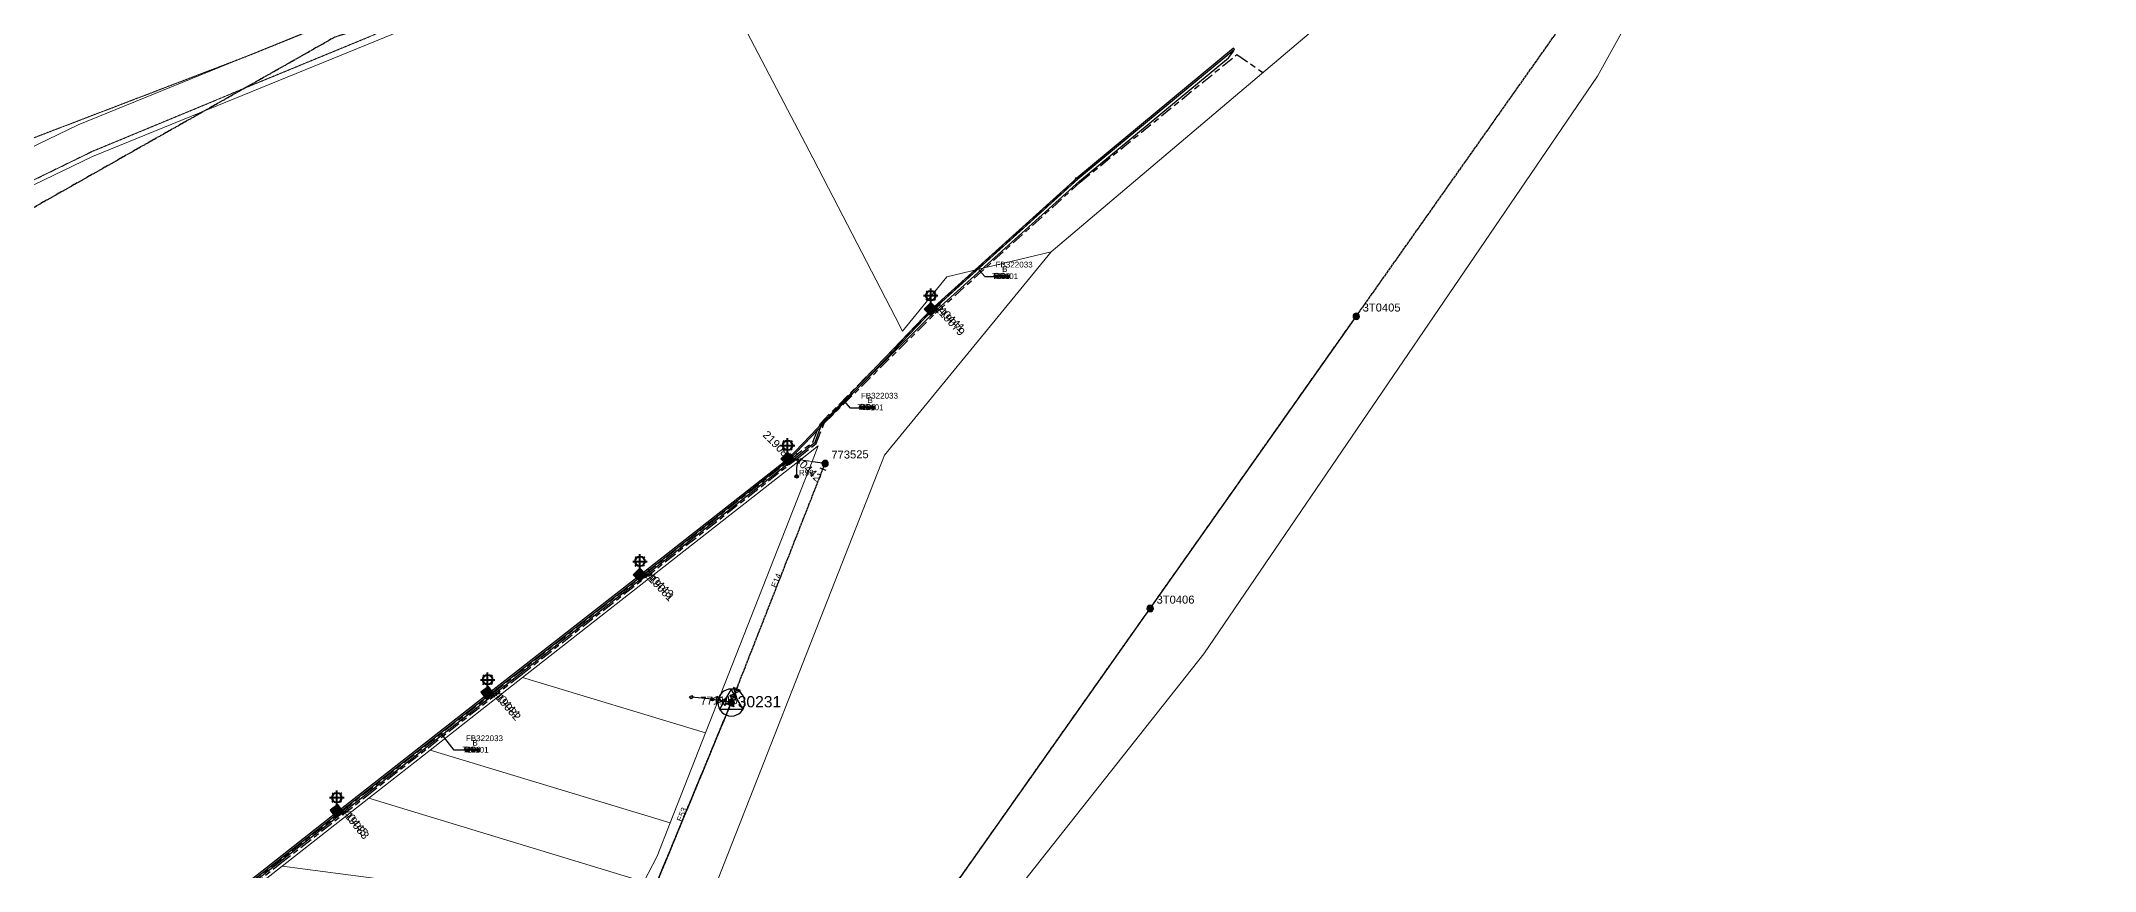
# Model space of a CAD drawing. Header units: metres. Extents: x 268894 to 271187, y 6187806 to 6189595.
# Drawn here: x 269721 to 270362, y 6188737 to 6188996 of the extents above; entities that cross this region are included whole.
import ezdxf
from ezdxf.enums import TextEntityAlignment as Align

# ---------------------------------------------------------------- set-up
doc = ezdxf.new("R2010")
doc.units = ezdxf.units.M
for name, pattern in [('Cable Exist OH', [1, 1, 0]), ('Cable Exist UG', [8.2, 4, -1.2, 1.8, -1.2]), ('HIDDEN', [0.375, 0.25, -0.125]), ('HIDDEN2', [0.1875, 0.125, -0.0625])]:
    doc.linetypes.add(name, pattern=pattern)
doc.layers.get('0').update_dxf_attribs({"color": 6})
for name, color, linetype, lineweight in [('Cadastre Land Parcels_SP_EXT', 9, 'Continuous', 5), ('Cadastre Other Property_SP_EXT', 9, 'HIDDEN', 5), ('Cadastre Roads_SP_EXT', 9, 'Continuous', 5)]:
    doc.layers.add(name, color=color, linetype=linetype, lineweight=lineweight)
for name, color, linetype in [('Duct_SP_EXT', 7, 'Continuous'), ('Equip_LV_EXT', 7, 'Continuous'), ('Equip_SP_SL_EXT', 7, 'Continuous'), ('Mains_HV_EXT', 7, 'Continuous'), ('Mains_LV_EXT', 7, 'Continuous'), ('Mains_SL_EXT', 7, 'Continuous'), ('OH_Details_SP_MISC', 7, 'Continuous'), ('Services_SP_EXT', 7, 'Continuous'), ('Sub_SP_TR_HV_LV_EXT', 7, 'Continuous'), ('SupportsOH_SP_TR_HV_LV_SL_EXT', 7, 'Continuous'), ('SupportsUG_SP_LV_SL_EXT', 7, 'Continuous'), ('Trench_SP_EXT', 7, 'Continuous')]:
    doc.layers.add(name, color=color, linetype=linetype)
doc.styles.add('COLUMN_LABEL', font='arial.ttf')
doc.styles.add('iecARIAL', font='arial.ttf', dxfattribs={"height": 2})
doc.styles.add('POLE_LABEL', font='arial.ttf')
doc.styles.get("Standard").update_dxf_attribs({"font": 'arial.ttf'})
doc.linetypes.add('Cable E UG', pattern='A,6,-0.5,["E",Standard,S=1.7,R=0,X=0.5,Y=-1],-2.9', length=9.4)

# ---------------------------------------------------------------- blocks, each defined once
blk = doc.blocks.new('SUB_POLE_EXT')
blk.add_wipeout([(0, 4.22), (0.42, 4.2), (0.83, 4.14), (1.21, 4.05), (1.62, 3.9), (1.99, 3.72), (2.35, 3.51), (2.68, 3.26), (2.99, 2.99), (3.28, 2.66), (3.52, 2.34), (3.76, 1.92), (3.9, 1.62), (4.04, 1.23), (4.18, 0.63), (4.22, 0), (4.18, -0.61), (4.06, -1.15), (3.9, -1.62), (3.58, -2.24), (3.22, -2.73), (2.97, -3.01), (2.68, -3.26), (2.36, -3.5), (2, -3.72), (1.64, -3.89), (1.25, -4.03), (0.82, -4.14), (0.42, -4.2), (0, -4.22), (-0.41, -4.2), (-0.8, -4.15), (-1.21, -4.05), (-1.62, -3.9), (-1.99, -3.73), (-2.35, -3.51), (-2.68, -3.26), (-2.96, -3.02), (-3.23, -2.72), (-3.51, -2.35), (-3.71, -2.01), (-3.91, -1.6), (-4.05, -1.21), (-4.16, -0.76), (-4.22, -0.14), (-4.21, 0.39), (-4.14, 0.83), (-4.03, 1.27), (-3.9, 1.63), (-3.71, 2.02), (-3.5, 2.37), (-3.28, 2.67), (-2.99, 2.99), (-2.68, 3.27), (-2.33, 3.52), (-1.98, 3.73), (-1.63, 3.9), (-1.2, 4.05), (-0.78, 4.15), (-0.4, 4.21)])
blk.add_line((2.16, 0.48), (2.16, 0.48, 0))
blk.add_lwpolyline([(-4.22, 0, 1), (4.22, 0, 1)], format="xyb", close=True)
blk.add_lwpolyline([(2.14, 0.52), (0, 4.22), (-3.66, -2.11), (3.66, -2.11)], close=True)
for tag, height, flags, p in [('STREET_CODE', 0.2, 9, (1.5, 0)), ('ASSET_NUM', 3.5, 8, (2, 2)), ('CONSTRUCTED_VOLTAGE', 0.2, 9, (1.5, -0.2)), ('OPERATING_VOLTAGE', 0.2, 9, (1.5, -0.6)), ('OPERATED_BY', 0.2, 9, (1.5, -0.8)), ('ORIENTATION', 0.2, 9, (1.5, -1.2)), ('OWNED_BY', 0.2, 9, (1.5, -1.4)), ('SECONDARY_VOLTAGE', 0.2, 9, (1.5, -1.6)), ('STATE', 0.2, 9, (1.5, -1.8)), ('SUBSTATION_TYPE', 0.2, 9, (1.5, -2)), ('STREETNAME', 0.2, 9, (1.5, -2.8)), ('SUBURB', 0.2, 9, (1.5, -3)), ('Z', 0.2, 1, (1.5, -3.4)), ('NO_PHASES', 0.2, 9, (1.5, -0.4)), ('MAINTAINED_BY', 0.2, 9, (1.5, -1)), ('USAGE', 0.2, 9, (1.5, -2.2)), ('LEGEND', 0.2, 9, (1.5, -2.4)), ('LOCATION', 0.2, 9, (1.5, -2.6)), ('NOTES', 0.2, 9, (1.5, -3.2))]:
    blk.add_attdef(tag, text='', height=height, dxfattribs=dict(flags=flags)).set_placement(p, align=Align.MIDDLE_LEFT)
blk = doc.blocks.new('COLUMN_EXT')
blk.add_hatch(color=256).paths.add_polyline_path([(-1.49, 1.48), (-1.49, -1.49), (1.48, -1.49), (1.48, 1.48)])
blk.add_lwpolyline([(-1.49, -1.49), (1.48, -1.49), (1.48, 1.48), (-1.49, 1.48)], close=True)
for tag, height, style, flags, p in [('STRUCTURE_PLANT_NUMBER', 0.2, 'POLE_LABEL', 9, (1.81, 0.03)), ('ASSET_NUM', 2.5, 'COLUMN_LABEL', 8, (2, 2)), ('STREET_CODE', 0.2, 'COLUMN_LABEL', 9, (1.81, -0.2))]:
    blk.add_attdef(tag, text='', height=height, dxfattribs=dict(style=style, flags=flags)).set_placement(p, align=Align.MIDDLE_LEFT)
at = {"flags": 1}
blk.add_attdef('Z', (1.81, -2.35), '', height=0.2, dxfattribs=at)
at = {"flags": 9}
for tag, p in [('COLUMN_TYPE', (1.81, -0.4)), ('OWNED_BY', (1.81, -0.6)), ('STATE', (1.81, -0.8)), ('USAGE', (1.81, -1)), ('STREETNAME', (1.81, -1.6)), ('SUBURB', (1.81, -1.8)), ('LEGEND', (1.81, -1.2)), ('LOCATION', (1.81, -1.4)), ('NOTES', (1.81, -2))]:
    blk.add_attdef(tag, text='', height=0.2, dxfattribs=at).set_placement(p, align=Align.MIDDLE_LEFT)
blk = doc.blocks.new('DUCT_EXT')
blk.add_circle((0, 0.8), 0.8)
at = {"flags": 1}
blk.add_attdef('Z', (0, 0), '', height=0.2, dxfattribs=at)
at = {"flags": 9}
for tag, p in [('DUCT_CODE', (0, 0)), ('XSECT_TYPE', (0, -0.2)), ('STATE', (0, -0.6)), ('FB_REFERENCE', (0, -0.4)), ('NOTES', (0, -0.8))]:
    blk.add_attdef(tag, text='', height=0.2, dxfattribs=at).set_placement(p, align=Align.MIDDLE_LEFT)
blk = doc.blocks.new('LV_OH_LINKS_DISTFUSE_EXT')
for p, q in [((0, 0), (0.96, 0)), ((3.84, 0), (4.8, 0))]:
    blk.add_line(p, q)
blk.add_lwpolyline([(3.84, -1.2), (3.84, 1.2), (0.96, -1.2), (0.96, 1.2)], close=True)
at = {"flags": 9}
for tag, p in [('ACTUAL_STATUS', (0, 0)), ('CONSTRUCTED_VOLTAGE', (0, -0.2)), ('OPERATING_VOLTAGE', (0, -0.6)), ('ORIENTATION', (0, -0.8)), ('OWNED_BY', (0, -1)), ('STATE', (0, -1.2)), ('SWITCH_TYPE', (0, -1.4)), ('NO_PHASES', (0, -0.4)), ('USAGE', (0, -1.6)), ('NOTES', (0, -1.8))]:
    blk.add_attdef(tag, text='', height=0.2, dxfattribs=at).set_placement(p, align=Align.MIDDLE_LEFT)
at = {"flags": 1}
blk.add_attdef('Z', (0, 0), '', height=0.2, dxfattribs=at)
blk = doc.blocks.new('SL_LANTERN_EXT')
at = {"lineweight": 40}
for p, q in [((0, 1.97), (0, 6.47)), ((-2.25, 4.22), (2.25, 4.22)), ((-1.46, 5.68), (-1.06, 5.28)), ((-1.46, 2.76), (-1.06, 3.16)), ((0, 0), (0, 2.72)), ((1.46, 5.68), (1.06, 5.28)), ((1.46, 2.76), (1.06, 3.16))]:
    blk.add_line(p, q, dxfattribs=at)
blk.add_circle((0, 4.22), 1.5, dxfattribs=at)
at = {"style": 'iecARIAL', "flags": 8}
blk.add_attdef('ASSET_NUM', (1.5, 1.5), '', height=2.5, dxfattribs=at)
for tag, p, height, flags in [('OPERATING_VOLTAGE', (0.98, -1.65), 0.2, 9), ('ORIENTATION', (0.98, -1.85), 0.2, 9), ('OWNED_BY', (0.98, -2.05), 0.2, 9), ('STATE', (0.98, -2.25), 0.2, 9), ('CONSTRUCTED_VOLTAGE', (0.98, -0.65), 0.2, 9), ('CONTROL_TYPE', (0.98, -0.85), 0.2, 9), ('LANTERN_PURPOSE', (0.98, -1.05), 0.2, 9), ('LANTERN_TYPE', (0.98, -1.25), 0.2, 9), ('NO_PHASES', (0.98, -1.45), 0.2, 9), ('USAGE', (0.98, -2.45), 0.2, 9), ('CEXIST', (0.98, -2.65), 0.2, 9), ('CNEW', (0.98, -2.85), 0.2, 9), ('CNUMBER', (0.98, -3.05), 0.2, 9), ('CREMOVE', (0.98, -3.25), 0.2, 9), ('CREPLACE', (0.98, -3.45), 0.2, 9), ('LKINGHEIGHT', (0.98, -3.65), 0.2, 9), ('LBRACKET', (0.98, -3.85), 0.2, 9), ('LBRACKETVOCAB', (0.98, -4.05), 0.2, 9), ('LCATEGORY', (0.98, -4.25), 0.2, 9), ('LCHARGE1', (0.98, -4.45), 0.2, 9), ('LCHARGE1PERCENT', (0.98, -4.65), 0.2, 9), ('LCHARGE2', (0.98, -4.85), 0.2, 9), ('LCHARGE2PERCENT', (0.98, -5.05), 0.2, 9), ('LCHARGE3', (0.98, -5.25), 0.2, 9), ('LCHARGE3PERCENT', (0.98, -5.45), 0.2, 9), ('LEXIST', (0.98, -5.65), 0.2, 9), ('LLAMP', (0.98, -5.85), 0.2, 9), ('LLAMPVOCAB', (0.98, -6.05), 0.2, 9), ('LMAST', (0.98, -6.25), 0.2, 9), ('LMASTVOCAB', (0.98, -6.45), 0.2, 9), ('LNUMBER', (2.18, -3.25), 2.5, 8), ('STREETNAME', (0.98, -9.25), 0.2, 9), ('SUBURB', (0.98, -9.45), 0.2, 1), ('LNEW', (0.98, -6.65), 0.2, 9), ('LANTNUMBER', (0.98, -6.85), 0.2, 9), ('LOUTREACH', (0.98, -7.25), 0.2, 9), ('LOUTREACHVOCAB', (0.98, -7.45), 0.2, 9), ('LRATECODE', (0.98, -7.65), 0.2, 9), ('LREMOVE', (0.98, -7.85), 0.2, 9), ('LREPLACE', (0.98, -8.05), 0.2, 9), ('LTYPE', (0.98, -8.25), 0.2, 9), ('LTYPEVOCAB', (0.98, -8.45), 0.2, 9), ('LEGEND', (0.98, -8.65), 0.2, 9), ('LOCATION', (0.98, -8.85), 0.2, 9), ('NOTES', (0.98, -9.05), 0.2, 9)]:
    blk.add_attdef(tag, p, '', height=height, dxfattribs=dict(flags=flags))
blk = doc.blocks.new('CCP_EXT')
blk.add_wipeout([(0, 0.57), (0.57, 0), (0, -0.57), (-0.57, 0)])
blk.add_lwpolyline([(-0.57, 0), (0, 0.57), (0.57, 0), (0, -0.57), (-0.57, 0)])
at = {"flags": 1}
blk.add_attdef('Z', (0, 0), '', height=0.2, dxfattribs=at)
at = {"flags": 9}
for tag, p in [('CCP_TYPE', (0, 0)), ('CONSTRUCTED_VOLTAGE', (0, -0.2)), ('OPERATING_VOLTAGE', (0, -0.6)), ('ORIENTATION', (0, -0.8)), ('OWNED_BY', (0, -1)), ('STATE', (0, -1.8)), ('NO_PHASES', (0, -0.4)), ('USAGE', (0, -1.2)), ('LEGEND', (0, -1.4)), ('LIFE_SUPPORT', (0, -1.6)), ('NOTES', (0, -2))]:
    blk.add_attdef(tag, text='', height=0.2, dxfattribs=at).set_placement(p, align=Align.MIDDLE_LEFT)
blk = doc.blocks.new('POLE_EXT')
blk.add_hatch(color=256).paths.add_polyline_path([(-1, 0, 1), (1, 0, 1)])
blk.add_lwpolyline([(-1, 0, 1), (1, 0, 1)], format="xyb", close=True)
for tag, height, flags, p in [('pNumber', 2.5, 8, (-17.84, 2.07)), ('OWNED_BY', 0.2, 9, (1.35, -0.4)), ('SPECIAL_USE', 0.2, 9, (1.35, -0.8)), ('STATE', 0.2, 9, (1.35, -1)), ('cLV', 0.2, 9, (1.35, -1.4)), ('hDepth', 0.2, 9, (1.35, -1.6)), ('hDia', 0.2, 9, (1.35, -1.8)), ('cHV', 0.2, 9, (1.35, -2)), ('cLinedev', 0.2, 9, (1.35, -3.4)), ('pExisting', 0.2, 9, (1.35, -3.8)), ('pFooting', 0.2, 9, (1.35, -4.4)), ('pNew', 0.2, 9, (1.35, -4.6)), ('pRelocate', 0.2, 9, (1.35, -5)), ('pRemove', 0.2, 9, (1.35, -5.2)), ('pReplace', 0.2, 9, (1.35, -5.4)), ('pStay', 0.2, 9, (1.35, -5.6)), ('pType', 0.2, 9, (1.35, -5.8)), ('cspan', 0.2, 9, (1.35, -6)), ('STREETNAME', 0.2, 9, (1.35, -6.2)), ('SUBURB', 0.2, 9, (1.35, -6.4)), ('PARENT', 0.2, 9, (1.35, -0.6)), ('USAGE', 0.2, 9, (1.35, -1.2)), ('LBRACKET', 0.2, 9, (1.35, -2.2)), ('LExisting', 0.2, 9, (1.35, -2.4)), ('LANTNUMBER', 0.2, 9, (1.35, -2.6)), ('LOther', 0.2, 9, (1.35, -2.8)), ('LRemove', 0.2, 9, (1.35, -3)), ('LEGEND', 0.2, 9, (1.35, -3.2)), ('LOCATION', 0.2, 9, (1.35, -3.6)), ('PFNUMBER', 0.2, 9, (1.35, -4)), ('NEWPFNUMBER', 0.2, 9, (1.35, -4.2)), ('OPERATED_BY', 0.2, 9, (1.36, -7.01)), ('NOTES', 0.2, 9, (1.35, -6.6)), ('MAINTAINED_BY', 0.2, 9, (1.36, -6.81))]:
    blk.add_attdef(tag, text='', height=height, dxfattribs=dict(flags=flags)).set_placement(p, align=Align.MIDDLE_LEFT)
at = {"style": 'POLE_LABEL'}
for tag, height, flags, p in [('STRUCTURE_PLANT_NUMBER', 0.2, 9, (1.35, 0.03)), ('ASSET_NUM', 2.5, 8, (2, 2)), ('STREET_CODE', 0.2, 9, (1.35, -0.2))]:
    blk.add_attdef(tag, text='', height=height, dxfattribs=dict(at, flags=flags)).set_placement(p, align=Align.MIDDLE_LEFT)
at = {"flags": 1}
blk.add_attdef('Z', (1.35, -7.33), '', height=0.2, dxfattribs=at)
blk = doc.blocks.new('End Shackle_EXT')
blk.add_wipeout([(0, 0.25), (1.81, 0.25), (1.82, -0.25), (0, -0.25)])
blk.add_line((1.81, -1), (1.81, 1))
at = {"flags": 1}
blk.add_attdef('Z', (0, 0), '', height=0.2, dxfattribs=at)
at = {"flags": 9}
for tag, p in [('CONNECTOR_TYPE', (0, 0)), ('CONSTRUCTED_VOLTAGE', (0, -0.2)), ('OPERATING_VOLTAGE', (0, -0.6)), ('ORIENTATION', (0, -0.8)), ('OWNED_BY', (0, -1)), ('STATE', (0, -1.2)), ('NO_PHASES', (0, -0.4)), ('USAGE', (0, -1.4)), ('NOTES', (0, -1.6))]:
    blk.add_attdef(tag, text='', height=0.2, dxfattribs=at).set_placement(p, align=Align.MIDDLE_LEFT)
blk = doc.blocks.new('CABLE_LARGE_EXT')
h = blk.add_hatch(color=256)
edge = h.paths.add_edge_path()
edge.add_arc((0, 0.55), 0.55, 0, 360)
blk.add_circle((0, 0.55), 0.55)
at = {"flags": 1}
blk.add_attdef('Z', (0, 0), '', height=0.2, dxfattribs=at)
at = {"flags": 9}
for tag, p in [('COND_CODE', (0, 0)), ('STATE', (0, -0.4)), ('XSECT_SIZE', (0, -0.6)), ('FB_REFERENCE', (0, -0.2)), ('NOTES', (0, -0.8))]:
    blk.add_attdef(tag, text='', height=0.2, dxfattribs=at).set_placement(p, align=Align.MIDDLE_LEFT)
blk = doc.blocks.new('CONNECTOR_NODE_EXT')
h = blk.add_hatch(color=256)
edge = h.paths.add_edge_path()
edge.add_arc((0, 0), 0.5, 0, 360)
blk.add_circle((0, 0), 0.5)
at = {"flags": 1}
blk.add_attdef('Z', (0, 0), '', height=0.2, dxfattribs=at)
at = {"flags": 9}
for tag, p in [('CONNECTOR_TYPE', (0, 0)), ('CONSTRUCTED_VOLTAGE', (0, -0.2)), ('OPERATING_VOLTAGE', (0, -0.6)), ('ORIENTATION', (0, -0.8)), ('SUBTYPE', (0, -1)), ('NO_PHASES', (0, -0.4)), ('USAGE', (0, -1.2)), ('NOTES', (0, -1.4))]:
    blk.add_attdef(tag, text='', height=0.2, dxfattribs=at).set_placement(p, align=Align.MIDDLE_LEFT)

msp = doc.modelspace()

# ---------------------------------------------------------------- linework, layer by layer
at = {"layer": 'Cadastre Land Parcels_SP_EXT', "linetype": 'Continuous'}
for points in [[(270285.76, 6188676.96), (270361.18, 6188713.56), (270368.97, 6188718.2), (270435, 6188760.62), (270511.44, 6188836.22), (270554.58, 6188901.78), (270558.12, 6188907.57), (270347.07, 6189067.97), (270282.97, 6189116.69), (270280.59, 6189118.5), (270271.45, 6189101.97), (270206.93, 6188985.34), (270083.92, 6188804.82), (269996.88, 6188694.68), (270011.23, 6188692.58), (270031.27, 6188689.65), (270101.07, 6188679.44), (270121.18, 6188676.5), (270181.91, 6188667.62), (270262.55, 6188655.84), (270285.76, 6188676.96)], [(269963.49, 6188869.74), (269957.93, 6188865.38), (269961.59, 6188864.89), (269963.49, 6188869.74)], [(269928.31, 6188780.04), (269871.16, 6188797.33), (269842.24, 6188774.65), (269917.29, 6188751.94), (269928.31, 6188780.04)], [(269913.21, 6188741.55), (269917.29, 6188751.94), (269842.24, 6188774.65), (269823.1, 6188759.64), (269908.97, 6188733.51), (269913.21, 6188741.55)], [(269908.97, 6188733.51), (269823.1, 6188759.64), (269796.07, 6188738.44), (269904.06, 6188724.2), (269908.97, 6188733.51)], [(269893.25, 6188705.94), (269898.65, 6188715.01), (269904.06, 6188724.2), (269796.07, 6188738.44), (269768.01, 6188716.44), (269882.63, 6188699), (269893.25, 6188705.94)]]:
    msp.add_lwpolyline(points, close=True, dxfattribs=at)
msp.add_lwpolyline([(269493.44, 6189052.59), (269627.22, 6188902.26), (269627.05, 6188902.12), (269598.5, 6188871.13), (269574, 6188836.85), (269573.36, 6188835.66), (269553.93, 6188799.8), (269540.44, 6188765.31), (269510.77, 6188754.26), (269531.62, 6188751.35), (269548.12, 6188757.41), (269563.15, 6188795.35), (269580.68, 6188827.34), (269582.76, 6188831.15), (269606.65, 6188864.24), (269634.44, 6188894.13), (269665.71, 6188920.35), (269699.99, 6188942.5), (269736.74, 6188960.24), (269921.98, 6189035.89)], dxfattribs=at)
at = {"layer": 'Cadastre Other Property_SP_EXT', "linetype": 'HIDDEN2'}
msp.add_lwpolyline([(269921.48, 6189038.22), (269899.96, 6189033.39), (269880.25, 6189029.98), (269785.56, 6188991.76), (269708.87, 6188962.39), (269685.76, 6188946.74), (269671.22, 6188937.26), (269654.86, 6188925.71), (269644.01, 6188916.49), (269633.92, 6188907.95), (269627.22, 6188902.26), (269634.18, 6188895.05), (269665.36, 6188921.51), (269699.46, 6188943.64), (269736.61, 6188961.75), (269789.05, 6188983.54), (269921.48, 6189038.22)], close=True, dxfattribs=at)
at = {"layer": 'Cadastre Roads_SP_EXT', "linetype": 'Continuous'}
msp.add_lwpolyline([(269921.98, 6189035.89), (269961.8, 6188959.78), (269966.75, 6188950.33), (269987.48, 6188910.08), (269989.77, 6188905.63), (270003.66, 6188922.58), (270036.21, 6188930.39), (270134.43, 6189013.7)], dxfattribs=at)
at = {"layer": 'Duct_SP_EXT'}
for p, q in [((270093.22, 6188994.06), (270044.25, 6188953.47)), ((270093.53, 6188993.69), (270044.56, 6188953.11)), ((270093.22, 6188994.06), (270093.38, 6188993.88)), ((270093.53, 6188993.69), (270093.38, 6188993.88)), ((270044.25, 6188953.47), (269998.79, 6188912.39)), ((270044.56, 6188953.11), (269999.12, 6188912.05)), ((270044.25, 6188953.47), (270044.41, 6188953.29)), ((270044.56, 6188953.11), (270044.41, 6188953.29)), ((269998.79, 6188912.39), (269998.96, 6188912.22)), ((269999.12, 6188912.05), (269998.96, 6188912.22)), ((269953.91, 6188865.52), (269907.84, 6188829.33)), ((269954.23, 6188865.17), (269908.14, 6188828.96)), ((269953.91, 6188865.52), (269954.07, 6188865.35)), ((269954.23, 6188865.17), (269954.07, 6188865.35)), ((269907.84, 6188829.33), (269860.36, 6188792.27)), ((269908.14, 6188828.96), (269860.66, 6188791.89)), ((269907.84, 6188829.33), (269907.99, 6188829.15)), ((269908.14, 6188828.96), (269907.99, 6188829.15)), ((269860.36, 6188792.27), (269813.21, 6188755.28)), ((269860.36, 6188792.27), (269860.51, 6188792.08)), ((269860.66, 6188791.89), (269860.51, 6188792.08)), ((269860.66, 6188791.89), (269813.51, 6188754.9)), ((269813.21, 6188755.28), (269765.4, 6188717.63)), ((269813.51, 6188754.9), (269765.7, 6188717.25)), ((269813.21, 6188755.28), (269813.36, 6188755.09)), ((269813.51, 6188754.9), (269813.36, 6188755.09))]:
    msp.add_line(p, q, dxfattribs=at)
for points in [[(270018.72, 6188922.56), (270015.69, 6188922.56), (270013.66, 6188924.83)], [(269976.65, 6188881.58), (269973.62, 6188881.58), (269971.59, 6188883.85)], [(269956.81, 6188860.77), (269956.83, 6188863), (269957.27, 6188865.27)], [(269852.78, 6188774.63), (269849.74, 6188774.63), (269845.65, 6188779.83)]]:
    msp.add_lwpolyline(points, dxfattribs=at)
at = {"layer": 'Mains_HV_EXT', "color": 7, "linetype": 'Cable Exist OH'}
msp.add_lwpolyline([(269997.53, 6188720.22), (270067.18, 6188818.97), (270131.57, 6188910.26), (270195, 6189000.17), (270253.17, 6189077.19), (270300.87, 6189163.32), (270362.82, 6189275.33), (270417.93, 6189375.03), (270486.37, 6189498.84), (270546.48, 6189594.97)], dxfattribs=at)
at = {"layer": 'Mains_HV_EXT', "linetype": 'Cable Exist OH'}
msp.add_lwpolyline([(269825.01, 6189262.39), (269881.8, 6189152.73), (269940.72, 6189039.87), (269812.44, 6188997.49), (269708.73, 6188938.78), (269629.3, 6188898.75), (269601.24, 6188868.1), (269576.93, 6188833.95)], dxfattribs=at)
at = {"layer": 'Mains_SL_EXT', "linetype": 'Cable Exist UG'}
for points in [[(269998.65, 6188912.51), (270000.05, 6188913.09), (270043.47, 6188952.43), (270044.2, 6188953.62)], [(269907.79, 6188829.46), (269909.5, 6188829.94), (269953.26, 6188864.26), (269953.91, 6188865.72)], [(269860.22, 6188792.47), (269862, 6188792.69), (269907.03, 6188828), (269907.79, 6188829.46)], [(269813.1, 6188755.61), (269814.71, 6188755.61), (269814.71, 6188755.61), (269859.61, 6188790.81), (269860.22, 6188792.47)], [(269765.1, 6188717.97), (269766.78, 6188718.01), (269766.78, 6188718.01), (269812.57, 6188753.92), (269813.1, 6188755.61)]]:
    msp.add_lwpolyline(points, dxfattribs=at)
at = {"layer": 'OH_Details_SP_MISC', "color": 7, "linetype": 'Continuous', "flags": 128}
msp.add_lwpolyline([(269997.53, 6188720.22), (270067.18, 6188818.97), (270132.15, 6188911.08)], dxfattribs=at)
at = {"layer": 'Trench_SP_EXT', "linetype": 'Cable Exist UG'}
msp.add_lwpolyline([(269965.63, 6188864.23), (269953.72, 6188865.89)], dxfattribs=at)

# ---------------------------------------------------------------- block references
at = {"layer": 'Duct_SP_EXT'}
for name, p in [('DUCT_EXT', (270019.28, 6188922.14)), ('CABLE_LARGE_EXT', (270019.28, 6188922.14)), ('DUCT_EXT', (270021.15, 6188922.11)), ('CABLE_LARGE_EXT', (270021.15, 6188922.11)), ('CABLE_LARGE_EXT', (270022.69, 6188922.15)), ('DUCT_EXT', (269977.21, 6188881.16)), ('CABLE_LARGE_EXT', (269977.21, 6188881.16)), ('DUCT_EXT', (269979.08, 6188881.13)), ('CABLE_LARGE_EXT', (269979.08, 6188881.13)), ('CABLE_LARGE_EXT', (269980.62, 6188881.17)), ('CABLE_LARGE_EXT', (269956.78, 6188859.7)), ('DUCT_EXT', (269853.82, 6188774.1)), ('CABLE_LARGE_EXT', (269853.82, 6188774.1)), ('DUCT_EXT', (269855.7, 6188774.07)), ('CABLE_LARGE_EXT', (269855.7, 6188774.07)), ('CABLE_LARGE_EXT', (269857.23, 6188774.11))]:
    msp.add_blockref(name, p, dxfattribs=at)
at = {"layer": 'Equip_SP_SL_EXT'}
ref = msp.add_blockref('SL_LANTERN_EXT', (269998.65, 6188912.51), dxfattribs=at)
ref.add_attrib('ASSET_NUM', '140441', dxfattribs={"layer": '0', "height": 2.5, "rotation": 317.19703, "style": 'iecARIAL'}).set_placement((270000.15, 6188914.01), align=Align.MIDDLE_LEFT)
ref = msp.add_blockref('SL_LANTERN_EXT', (269953.91, 6188865.72), dxfattribs=at)
ref.add_attrib('ASSET_NUM', '140442', dxfattribs={"layer": '0', "height": 2.5, "rotation": 316.92431, "style": 'iecARIAL'}).set_placement((269955.41, 6188867.22), align=Align.MIDDLE_LEFT)
ref = msp.add_blockref('SL_LANTERN_EXT', (269907.79, 6188829.46), dxfattribs=at)
ref.add_attrib('ASSET_NUM', '140443', dxfattribs={"layer": '0', "height": 2.5, "rotation": 316.44619, "style": 'iecARIAL'}).set_placement((269909.29, 6188830.96), align=Align.MIDDLE_LEFT)
ref = msp.add_blockref('SL_LANTERN_EXT', (269860.22, 6188792.47), dxfattribs=at)
ref.add_attrib('ASSET_NUM', '140444', dxfattribs={"layer": '0', "height": 2.5, "rotation": 312.793, "style": 'iecARIAL'}).set_placement((269861.72, 6188793.97), align=Align.MIDDLE_LEFT)
ref = msp.add_blockref('SL_LANTERN_EXT', (269813.1, 6188755.61), dxfattribs=at)
ref.add_attrib('ASSET_NUM', '140445', dxfattribs={"layer": '0', "height": 2.5, "rotation": 310.67344, "style": 'iecARIAL'}).set_placement((269814.6, 6188757.11), align=Align.MIDDLE_LEFT)
at = {"layer": 'Sub_SP_TR_HV_LV_EXT'}
ref = msp.add_blockref('SUB_POLE_EXT', (269936.34, 6188789.56), dxfattribs=at)
ref.add_attrib('ASSET_NUM', '30231', dxfattribs={"layer": '0', "height": 3.5}).set_placement((269938.34, 6188789.81), align=Align.MIDDLE_LEFT)
at = {"layer": 'SupportsOH_SP_TR_HV_LV_SL_EXT'}
ref = msp.add_blockref('POLE_EXT', (270131.57, 6188910.26), dxfattribs=at)
ref.add_attrib('ASSET_NUM', '3T0405', dxfattribs={"layer": '0', "height": 2.5, "style": 'POLE_LABEL'}).set_placement((270133.57, 6188911.01), align=Align.BOTTOM_LEFT)
ref = msp.add_blockref('POLE_EXT', (270067.18, 6188818.97), dxfattribs=at)
ref.add_attrib('ASSET_NUM', '3T0406', dxfattribs={"layer": '0', "height": 2.5, "style": 'POLE_LABEL'}).set_placement((270069.18, 6188819.72), align=Align.BOTTOM_LEFT)
at = {"layer": 'SupportsUG_SP_LV_SL_EXT'}
ref = msp.add_blockref('COLUMN_EXT', (269998.65, 6188912.51), dxfattribs=dict(at, rotation=45.12815674950247))
ref.add_attrib('ASSET_NUM', '219079', dxfattribs={"layer": '0', "height": 2.5, "rotation": 313.24593, "style": 'COLUMN_LABEL'}).set_placement((270000.65, 6188913.26), align=Align.MIDDLE_LEFT)
ref = msp.add_blockref('COLUMN_EXT', (269953.91, 6188865.72), dxfattribs=dict(at, rotation=45.12815659044967))
ref.add_attrib('ASSET_NUM', '219080', dxfattribs={"layer": '0', "height": 2.5, "rotation": 314.49084, "style": 'COLUMN_LABEL'}).set_placement((269955.91, 6188866.47), align=Align.TOP_RIGHT)
ref = msp.add_blockref('COLUMN_EXT', (269907.79, 6188829.46), dxfattribs=dict(at, rotation=45.12815656681459))
ref.add_attrib('ASSET_NUM', '219081', dxfattribs={"layer": '0', "height": 2.5, "rotation": 313.73241, "style": 'COLUMN_LABEL'}).set_placement((269909.79, 6188830.21), align=Align.MIDDLE_LEFT)
ref = msp.add_blockref('COLUMN_EXT', (269860.22, 6188792.47), dxfattribs=dict(at, rotation=36.9918831091997))
ref.add_attrib('ASSET_NUM', '219082', dxfattribs={"layer": '0', "height": 2.5, "rotation": 311.29189, "style": 'COLUMN_LABEL'}).set_placement((269862.22, 6188793.22), align=Align.MIDDLE_LEFT)
ref = msp.add_blockref('COLUMN_EXT', (269813.1, 6188755.61), dxfattribs=dict(at, rotation=36.98888206793416))
ref.add_attrib('ASSET_NUM', '219083', dxfattribs={"layer": '0', "height": 2.5, "rotation": 309.31758, "style": 'COLUMN_LABEL'}).set_placement((269815.1, 6188756.36), align=Align.MIDDLE_LEFT)

# ---------------------------------------------------------------- texts
at = {"layer": 'Duct_SP_EXT'}
for s, p in [('FB322033', (270018.88, 6188925.53)), ('T100', (270017.8, 6188921.96)), ('T101', (270020.23, 6188921.91)), ('B', (270020.93, 6188924.13)), ('T100', (269975.73, 6188880.98)), ('FB322033', (269976.81, 6188884.55)), ('T101', (269978.17, 6188880.93)), ('B', (269978.86, 6188883.15)), ('FB322033', (269853.42, 6188777.49)), ('T100', (269852.34, 6188773.92)), ('T101', (269854.78, 6188773.87)), ('B', (269855.47, 6188776.09))]:
    msp.add_text(s, height=1.8, dxfattribs=at).set_placement(p)
at = {"layer": 'Mains_LV_EXT'}
for s, rotation, p in [('E14', 68.04578, (269950.36, 6188825.3)), ('E53', 67.51829, (269920.85, 6188752.14))]:
    msp.add_text(s, height=1.8, rotation=rotation, dxfattribs=at).set_placement(p)

# ---------------------------------------------------------------- next in the draw order: linework, layer by layer
at = {"layer": 'Cadastre Land Parcels_SP_EXT', "linetype": 'Continuous'}
for points in [[(270083.92, 6188804.82), (270206.93, 6188985.34), (270271.45, 6189101.97), (270280.59, 6189118.5), (270303.35, 6189159.64), (270273.47, 6189163.07), (270134.43, 6189013.7), (270036.21, 6188930.39), (269984.17, 6188866.89), (269921.03, 6188705.77), (269933.17, 6188704), (269971.16, 6188698.44), (269991.19, 6188695.51), (269996.88, 6188694.68), (270083.92, 6188804.82)], [(269961.59, 6188864.89), (269957.93, 6188865.38), (269871.16, 6188797.33), (269928.31, 6188780.04), (269961.59, 6188864.89)]]:
    msp.add_lwpolyline(points, close=True, dxfattribs=at)
at = {"layer": 'Mains_LV_EXT', "linetype": 'Cable Exist OH'}
msp.add_lwpolyline([(269936.34, 6188789.56), (269930.32, 6188790.56)], dxfattribs=at)

# ---------------------------------------------------------------- next in the draw order: block references
at = {"layer": 'Equip_LV_EXT'}
for p, rotation in [((269935.61, 6188787.81), 67.57037810953172), ((269936.61, 6188790.27), 67.28213739761037), ((269935.55, 6188789.69), 170.5328652148286)]:
    msp.add_blockref('LV_OH_LINKS_DISTFUSE_EXT', p, dxfattribs=dict(at, rotation=rotation))
msp.add_blockref('CONNECTOR_NODE_EXT', (269930.32, 6188790.56), dxfattribs=at)

# ---------------------------------------------------------------- next in the draw order: block references
at = {"layer": 'Mains_HV_EXT', "rotation": 247.9729271064282}
msp.add_blockref('End Shackle_EXT', (269965.63, 6188864.23), dxfattribs=at)
at = {"layer": 'Services_SP_EXT', "rotation": 171.0100622620295}
msp.add_blockref('CCP_EXT', (269923.87, 6188791.22), dxfattribs=at)

# ---------------------------------------------------------------- next in the draw order: linework, layer by layer
at = {"layer": 'Cadastre Roads_SP_EXT', "linetype": 'Continuous'}
msp.add_lwpolyline([(269870.71, 6189026.64), (269732.34, 6188970.13), (269694.68, 6188951.95), (269659.27, 6188929.07), (269627.22, 6188902.26), (269627.05, 6188902.12), (269598.5, 6188871.13), (269574, 6188836.85), (269573.36, 6188835.66), (269553.93, 6188799.8), (269540.44, 6188765.31), (269510.77, 6188754.26), (269531.62, 6188751.35), (269548.12, 6188757.41), (269548.12, 6188757.41), (269563.15, 6188795.35), (269580.68, 6188827.34), (269582.76, 6188831.15), (269606.65, 6188864.24), (269634.44, 6188894.13), (269665.71, 6188920.35), (269699.99, 6188942.5), (269736.74, 6188960.24), (269921.98, 6189035.89)], dxfattribs=at)
at = {"layer": 'Mains_HV_EXT', "linetype": 'Cable Exist OH'}
msp.add_lwpolyline([(269911.87, 6188730.43), (269936.34, 6188789.56)], dxfattribs=at)
at = {"layer": 'Mains_LV_EXT', "linetype": 'Cable Exist OH'}
msp.add_lwpolyline([(269936.34, 6188789.56), (269911.87, 6188730.43)], dxfattribs=at)
at = {"layer": 'Services_SP_EXT'}
msp.add_lwpolyline([(269930.32, 6188790.56), (269923.87, 6188791.22)], dxfattribs=at)

# ---------------------------------------------------------------- next in the draw order: block references
at = {"layer": 'Mains_LV_EXT', "rotation": 247.9729271064282}
msp.add_blockref('End Shackle_EXT', (269965.63, 6188864.23), dxfattribs=at)
at = {"layer": 'SupportsOH_SP_TR_HV_LV_SL_EXT'}
ref = msp.add_blockref('POLE_EXT', (269936.34, 6188789.56), dxfattribs=at)
ref.add_attrib('ASSET_NUM', '771118', dxfattribs={"layer": '0', "height": 2.5, "rotation": 1, "style": 'POLE_LABEL'}).set_placement((269938.34, 6188790.31), align=Align.MIDDLE_RIGHT)

# ---------------------------------------------------------------- next in the draw order: linework, layer by layer
at = {"layer": 'Duct_SP_EXT'}
for p, q in [((269998.79, 6188912.39), (269953.91, 6188865.52)), ((269999.12, 6188912.05), (269954.23, 6188865.17))]:
    msp.add_line(p, q, dxfattribs=at)
at = {"layer": 'Mains_HV_EXT', "linetype": 'Cable E UG'}
msp.add_lwpolyline([(269734.87, 6188692.35), (269747.82, 6188702.51), (269767.08, 6188717.62), (269795.14, 6188739.62), (269822.18, 6188760.82), (269841.31, 6188775.83), (269870.24, 6188798.52), (269957.01, 6188866.56), (269962.56, 6188870.92), (269964.64, 6188876.63), (269999.65, 6188911.49), (270045.06, 6188952.53), (270091.66, 6188991.06), (270093.28, 6188993.22)], dxfattribs=at)
at = {"layer": 'Mains_HV_EXT', "linetype": 'Cable Exist OH'}
msp.add_lwpolyline([(269936.34, 6188789.56), (269965.63, 6188864.23)], dxfattribs=at)
at = {"layer": 'Mains_LV_EXT', "linetype": 'Cable Exist OH'}
msp.add_lwpolyline([(269936.34, 6188789.56), (269965.63, 6188864.23)], dxfattribs=at)
at = {"layer": 'Mains_SL_EXT', "linetype": 'Cable Exist UG'}
for points in [[(269697.62, 6188662.5), (269745.67, 6188700.18), (269746.98, 6188701.21), (269746.98, 6188701.21), (269767.39, 6188717.22), (269795.45, 6188739.23), (269822.49, 6188760.43), (269841.62, 6188775.44), (269870.55, 6188798.12), (269957.31, 6188866.17), (269962.87, 6188870.53), (269965.37, 6188876.83), (270000.07, 6188911.17), (270045.28, 6188952.15), (270094.28, 6188992.12), (270102.34, 6188986.49)], [(269953.91, 6188865.72), (269955.23, 6188865.81), (269961.83, 6188870.98), (269964.15, 6188876.8), (269998.12, 6188911.23), (269998.65, 6188912.51)]]:
    msp.add_lwpolyline(points, dxfattribs=at)

# ---------------------------------------------------------------- next in the draw order: block references
at = {"layer": 'SupportsOH_SP_TR_HV_LV_SL_EXT'}
ref = msp.add_blockref('POLE_EXT', (269965.63, 6188864.23), dxfattribs=at)
ref.add_attrib('ASSET_NUM', '773525', dxfattribs={"layer": '0', "height": 2.5, "rotation": 1, "style": 'POLE_LABEL'}).set_placement((269967.63, 6188864.98), align=Align.BOTTOM_LEFT)

# ---------------------------------------------------------------- next in the draw order: texts
at = {"layer": 'Duct_SP_EXT'}
msp.add_text('R99', height=1.8, dxfattribs=at).set_placement((269957.46, 6188860.48))

doc.saveas('drawing.dxf')
